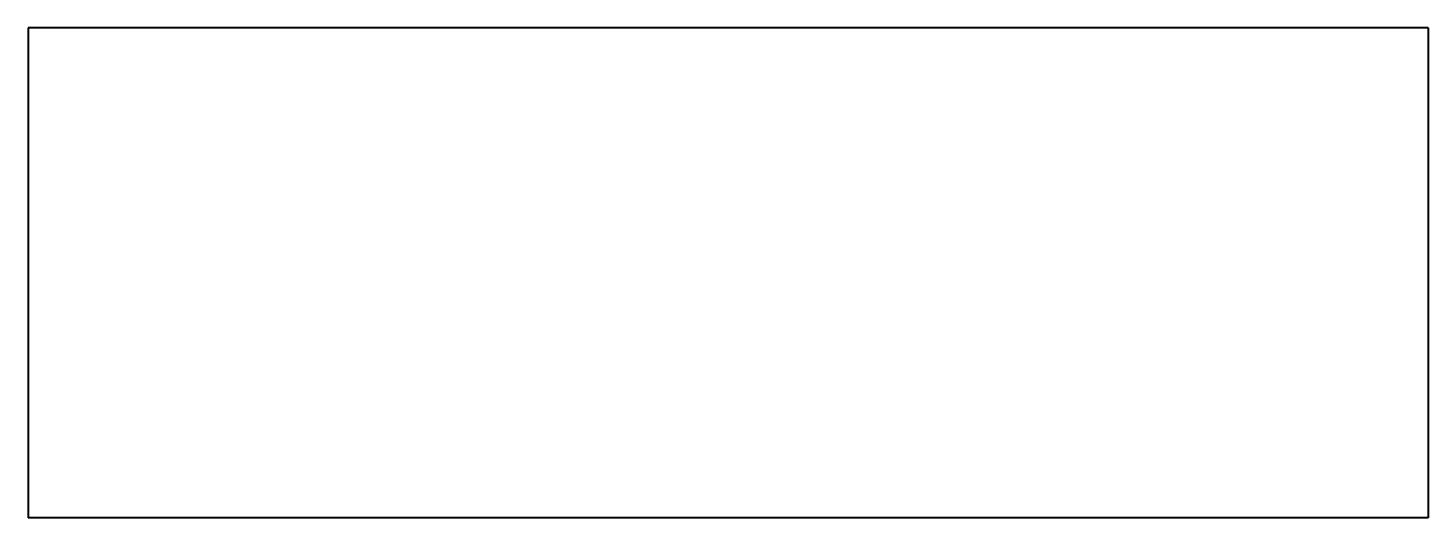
# Model space of a CAD drawing. Header units: millimetres. Extents: x -54.1 to -34.1, y -7 to 0.
import ezdxf

# ---------------------------------------------------------------- set-up
doc = ezdxf.new("R2010")
doc.units = ezdxf.units.MM
doc.layers.add('Visible', color=7, linetype='Continuous', lineweight=40)

msp = doc.modelspace()

# ---------------------------------------------------------------- linework, layer by layer
at = {"layer": 'Visible'}
for p, q in [((-34.082, 0), (-54.082, 0)), ((-54.082, 0), (-54.082, -7)), ((-34.082, 0), (-34.082, -7)), ((-34.082, -7), (-54.082, -7))]:
    msp.add_line(p, q, dxfattribs=at)

doc.saveas('drawing.dxf')
